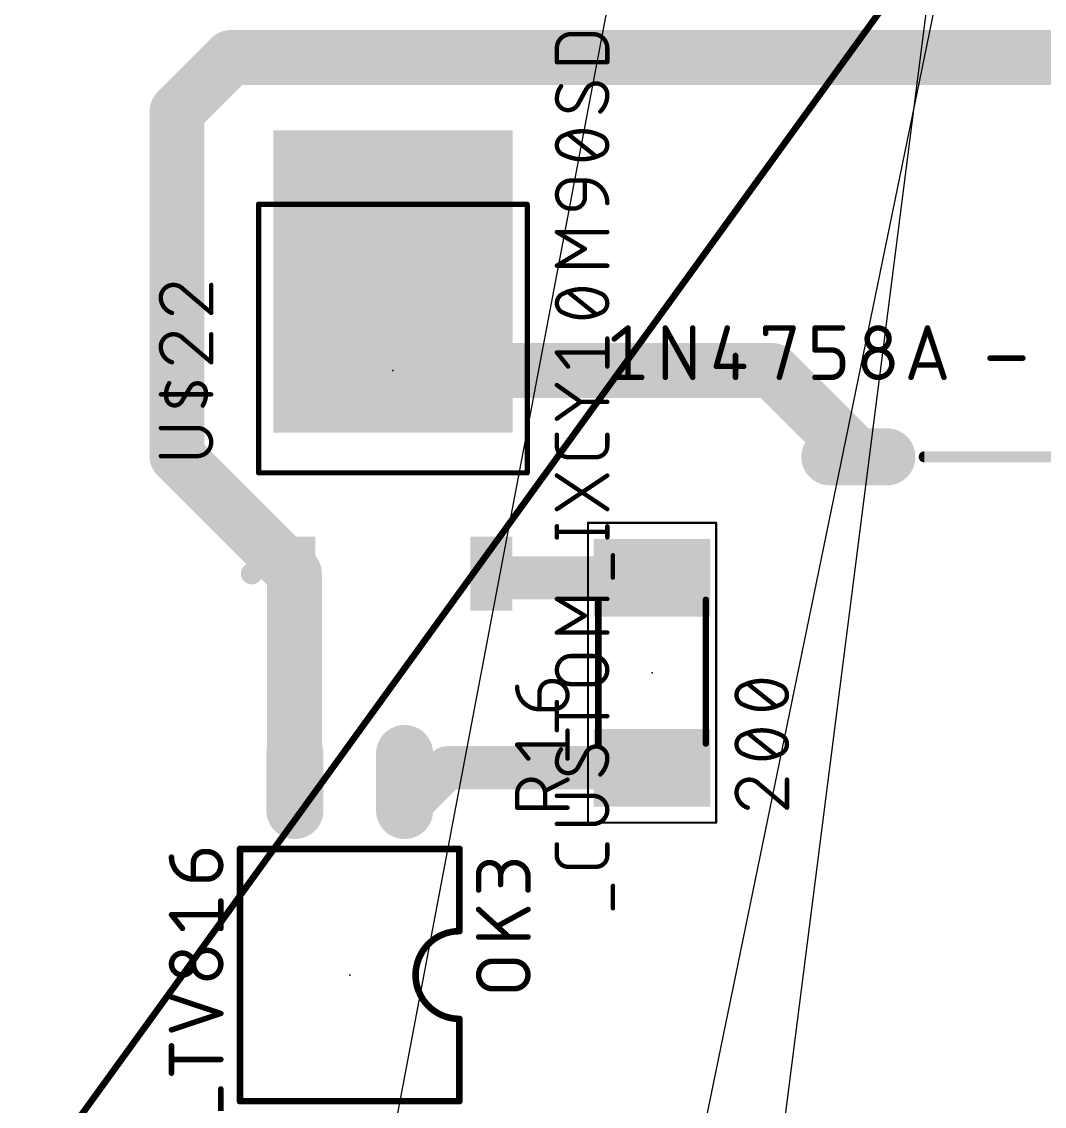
# Model space of a CAD drawing. Extents: x -93 to 210, y -228 to 208.
# Drawn here: x 47.4 to 71.08, y -107.04 to -81.92 of the extents above; entities that cross this region are included whole.
import ezdxf

# ---------------------------------------------------------------- set-up
doc = ezdxf.new("R2010")
doc.units = 0
for name, color, linetype in [('1', 12, 'CONTINUOUS'), ('121', 253, 'CONTINUOUS'), ('17', 110, 'CONTINUOUS'), ('19', 53, 'CONTINUOUS'), ('21', 253, 'CONTINUOUS'), ('23', 53, 'CONTINUOUS'), ('25', 253, 'CONTINUOUS'), ('27', 253, 'CONTINUOUS'), ('39', 12, 'CONTINUOUS'), ('51', 253, 'CONTINUOUS')]:
    doc.layers.add(name, color=color, linetype=linetype)

# ---------------------------------------------------------------- blocks, each defined once
blk = doc.blocks.new('LONGP100')
at = {"const_width": 1}
blk.add_lwpolyline([(-0.5, 0), (0.5, 0)], dxfattribs=at)
at = {"const_width": 0.5}
for points in [[(-0.5, 0.25, 1), (-0.5, -0.25)], [(0.5, -0.25, 1), (0.5, 0.25)]]:
    blk.add_lwpolyline(points, format="xyb", dxfattribs=at)
blk = doc.blocks.new('OFFSETP100')
at = {"const_width": 1}
blk.add_lwpolyline([(0, 0), (1, 0)], dxfattribs=at)
at = {"const_width": 0.5}
for points in [[(0, 0.25, 1), (0, -0.25)], [(1, -0.25, 1), (1, 0.25)]]:
    blk.add_lwpolyline(points, format="xyb", dxfattribs=at)
blk = doc.blocks.new('RECT')
blk.add_solid([(-0.5, -0.5), (0.5, -0.5), (-0.5, 0.5), (0.5, 0.5)])

msp = doc.modelspace()

# ---------------------------------------------------------------- linework, layer by layer
at = {"layer": '1'}
for points, const_width in [([(52.25, -82.75), (51, -84)], 1.27), ([(91, -82.75), (52.25, -82.75)], 1.27), ([(51, -84), (51, -91.9841)], 1.27), ([(58.0626, -90), (56, -87.9374)], 1.27), ([(64.777, -90), (58.0626, -90)], 1.27), ([(66.777, -92), (64.777, -90)], 1.27), ([(51, -91.9841), (53.72, -94.7041)], 1.27), ([(53.72, -94.7041), (53.72, -100.18)], 1.27), ([(58.3759, -94.8), (58.28, -94.7041)], 1), ([(62, -94.8), (58.3759, -94.8)], 1), ([(56.27, -100.19), (57.26, -99.2)], 1), ([(57.26, -99.2), (62, -99.2)], 1), ([(53.72, -100.18), (53.73, -100.19)], 1.27)]:
    msp.add_lwpolyline(points, dxfattribs=dict(at, const_width=const_width))
for points, const_width in [([(52.25, -82.4325, 1), (52.25, -83.0675)], 0.635), ([(52.4745, -82.9745, 1), (52.0255, -82.5255)], 0.635), ([(51.3175, -84, 1), (50.6825, -84)], 0.635), ([(50.7755, -83.7755, 1), (51.2245, -84.2245)], 0.635), ([(56.2245, -87.7129, 1), (55.7755, -88.1619)], 0.635), ([(58.0626, -89.6825, 1), (58.0626, -90.3175)], 0.635), ([(65.0015, -89.7755, 1), (64.5525, -90.2245)], 0.635), ([(64.777, -90.3175, 1), (64.777, -89.6825)], 0.635), ([(57.8381, -90.2245, 1), (58.2871, -89.7755)], 0.635), ([(51.2245, -91.7596, 1), (50.7755, -92.2086)], 0.635), ([(50.6825, -91.9841, 1), (51.3175, -91.9841)], 0.635), ([(66.5525, -92.2245, 1), (67.0015, -91.7755)], 0.635), ([(54.0375, -94.7041, 1), (53.4025, -94.7041)], 0.635), ([(53.4955, -94.9286, 1), (53.9445, -94.4796)], 0.635), ([(58.4568, -94.5273, 1), (58.1032, -94.8809)], 0.5), ([(58.3759, -94.55, 1), (58.3759, -95.05)], 0.5), ([(58.1991, -94.9768, 1), (58.5527, -94.6232)], 0.5), ([(62, -95.05, 1), (62, -94.55)], 0.5), ([(57.26, -98.95, 1), (57.26, -99.45)], 0.5), ([(57.4368, -99.3768, 1), (57.0832, -99.0232)], 0.5), ([(62, -99.45, 1), (62, -98.95)], 0.5), ([(53.9445, -99.9555, 1), (53.4955, -100.4045)], 0.635), ([(53.5055, -100.4145, 1), (53.9545, -99.9655)], 0.635), ([(53.4025, -100.18, 1), (54.0375, -100.18)], 0.635), ([(56.0932, -100.0132, 1), (56.4468, -100.3668)], 0.5)]:
    msp.add_lwpolyline(points, format="xyb", dxfattribs=dict(at, const_width=const_width))
at = {"layer": '121', "const_width": 0.1524}
msp.add_lwpolyline([(130, 5), (41, -118)], dxfattribs=at)
at = {"layer": '19'}
for p, q in [((70.7, -30.25), (48, -149.95)), ((74.9, -30.25), (60.65, -142)), ((60.65, -120), (79.1, -30.25))]:
    msp.add_line(p, q, dxfattribs=at)
at = {"layer": '21'}
for points, const_width in [([(52.9741, -86.15), (52.89, -86.15)], 0.12), ([(52.89, -86.15), (52.89, -92.37)], 0.12), ([(59.11, -86.15), (59.0259, -86.15)], 0.12), ([(59.11, -92.37), (59.11, -86.15)], 0.12), ([(71.73, -92), (68.301, -92)], 0.254), ([(52.89, -92.37), (59.11, -92.37)], 0.12), ([(57.54, -101.079), (52.46, -101.079)], 0.1524), ([(52.46, -106.921), (52.46, -101.079)], 0.1524), ([(57.54, -101.079), (57.54, -102.984)], 0.1524), ([(57.54, -106.921), (57.54, -105.016)], 0.1524), ([(52.46, -106.921), (57.54, -106.921)], 0.1524)]:
    msp.add_lwpolyline(points, dxfattribs=dict(at, const_width=const_width))
for points, const_width in [([(52.89, -86.12, 1), (52.89, -86.18)], 0.06), ([(52.92, -86.15, 1), (52.86, -86.15)], 0.06), ([(52.9741, -86.18, 1), (52.9741, -86.12)], 0.06), ([(59.0259, -86.12, 1), (59.0259, -86.18)], 0.06), ([(59.14, -86.15, 1), (59.08, -86.15)], 0.06), ([(59.11, -86.18, 1), (59.11, -86.12)], 0.06), ([(68.301, -91.9365, 1), (68.301, -92.0635)], 0.127), ([(52.89, -92.34, 1), (52.89, -92.4)], 0.06), ([(52.86, -92.37, 1), (52.92, -92.37)], 0.06), ([(59.08, -92.37, 1), (59.14, -92.37)], 0.06), ([(59.11, -92.4, 1), (59.11, -92.34)], 0.06), ([(52.7291, -94.8291, 1), (52.7291, -94.5791, 1), (52.7291, -94.8291)], 0.25), ([(52.46, -101.0409, 1), (52.46, -101.1171)], 0.0762), ([(52.4981, -101.079, 1), (52.4219, -101.079)], 0.0762), ([(57.5781, -101.079, 1), (57.5019, -101.079)], 0.0762), ([(57.54, -101.1171, 1), (57.54, -101.0409)], 0.0762), ([(57.54, -102.984, 1), (57.54, -105.016)], 0.1524), ([(57.5019, -102.984, 1), (57.5781, -102.984)], 0.0762), ([(57.54, -103.0221, 1), (57.54, -102.9459)], 0.0762), ([(57.5781, -105.016, 1), (57.5019, -105.016)], 0.0762), ([(57.54, -105.0541, 1), (57.54, -104.9779)], 0.0762), ([(52.46, -106.8829, 1), (52.46, -106.9591)], 0.0762), ([(52.4219, -106.921, 1), (52.4981, -106.921)], 0.0762), ([(57.5019, -106.921, 1), (57.5781, -106.921)], 0.0762), ([(57.54, -106.9591, 1), (57.54, -106.8829)], 0.0762)]:
    msp.add_lwpolyline(points, format="xyb", dxfattribs=dict(at, const_width=const_width))
at = {"layer": '23'}
for p in [(56, -90), (62, -97), (55, -104)]:
    msp.add_point(p, dxfattribs=at)
at = {"layer": '25'}
for points, const_width in [([(50.917, -88.0181, 0.4142), (50.6249, -88.3102)], 0.1016), ([(51.1442, -88.1155, 0.2053), (50.917, -88.0181)], 0.1016), ([(50.917, -87.9927, 1), (50.917, -88.0435)], 0.0508), ([(50.917, -88.0435, 1), (50.917, -87.9927)], 0.0508), ([(51.1606, -88.0961, 1), (51.1277, -88.1348)], 0.0508), ([(51.1258, -88.133, 1), (51.1626, -88.0979)], 0.0508), ([(51.8187, -88.0181, 1), (51.7679, -88.0181)], 0.0508), ([(50.6249, -88.3102, 0.3252), (50.8845, -88.6672)], 0.1016), ([(50.6503, -88.3102, 1), (50.5995, -88.3102)], 0.0508), ([(50.5995, -88.3102, 1), (50.6503, -88.3102)], 0.0508), ([(50.8767, -88.6914, 1), (50.8924, -88.643)], 0.0508), ([(51.7679, -88.6672, 1), (51.8187, -88.6672)], 0.0508), ([(51.7768, -88.6866, 1), (51.8098, -88.6479)], 0.0508), ([(50.917, -89.1611, 0.4142), (50.6249, -89.4532)], 0.1016), ([(51.1442, -89.2585, 0.2053), (50.917, -89.1611)], 0.1016), ([(50.917, -89.1357, 1), (50.917, -89.1865)], 0.0508), ([(50.917, -89.1865, 1), (50.917, -89.1357)], 0.0508), ([(51.8187, -89.1611, 1), (51.7679, -89.1611)], 0.0508), ([(50.6249, -89.4532, 0.3252), (50.8845, -89.8102)], 0.1016), ([(50.6503, -89.4532, 1), (50.5995, -89.4532)], 0.0508), ([(51.1606, -89.2391, 1), (51.1277, -89.2778)], 0.0508), ([(51.1258, -89.276, 1), (51.1626, -89.2409)], 0.0508), ([(50.5995, -89.4532, 1), (50.6503, -89.4532)], 0.0508), ([(50.8767, -89.8344, 1), (50.8924, -89.786)], 0.0508), ([(51.7679, -89.8102, 1), (51.8187, -89.8102)], 0.0508), ([(51.7768, -89.8296, 1), (51.8098, -89.7908)], 0.0508), ([(50.8196, -90.2928, 0.1823), (50.7547, -90.6498)], 0.1016), ([(50.8414, -90.3059, 1), (50.7979, -90.2797)], 0.0508), ([(51.6635, -90.4551, 0.6917), (51.3065, -90.3902)], 0.1016), ([(51.2847, -90.3771, 1), (51.3282, -90.4032)], 0.0508), ([(51.3282, -90.4032, 1), (51.2847, -90.3771)], 0.0508), ([(51.5986, -90.8121, 0.1823), (51.6635, -90.4551)], 0.1016), ([(51.6885, -90.4505, 1), (51.6385, -90.4596)], 0.0508), ([(51.6385, -90.4596, 1), (51.6885, -90.4505)], 0.0508), ([(50.6249, -90.527, 1), (50.6249, -90.5778)], 0.0508), ([(50.7547, -90.6498, 0.6917), (51.1117, -90.7147)], 0.1016), ([(50.7797, -90.6453, 1), (50.7297, -90.6544)], 0.0508), ([(50.7297, -90.6544, 1), (50.7797, -90.6453)], 0.0508), ([(51.09, -90.7017, 1), (51.1335, -90.7278)], 0.0508), ([(51.1335, -90.7278, 1), (51.09, -90.7017)], 0.0508), ([(51.1873, -90.5394, 1), (51.2309, -90.5655)], 0.0508), ([(51.2309, -90.5655, 1), (51.1873, -90.5394)], 0.0508), ([(51.7933, -90.5778, 1), (51.7933, -90.527)], 0.0508), ([(51.5768, -90.799, 1), (51.6203, -90.8252)], 0.0508), ([(50.6249, -91.3074, 1), (50.6249, -91.3582)], 0.0508), ([(51.4687, -91.9819, 1), (51.4687, -91.3328)], 0.1016), ([(51.4687, -91.3074, 1), (51.4687, -91.3582)], 0.0508), ([(51.4687, -91.3582, 1), (51.4687, -91.3074)], 0.0508), ([(50.6249, -91.9565, 1), (50.6249, -92.0073)], 0.0508), ([(51.4687, -91.9565, 1), (51.4687, -92.0073)], 0.0508), ([(51.4687, -92.0073, 1), (51.4687, -91.9565)], 0.0508), ([(59.6547, -97.1965, 0.4142), (59.3951, -97.4561)], 0.1016), ([(59.6547, -97.1711, 1), (59.6547, -97.2219)], 0.0508), ([(59.6547, -97.2219, 1), (59.6547, -97.1711)], 0.0508), ([(59.7196, -97.8456, 1), (59.7196, -97.1965)], 0.1016), ([(59.7196, -97.1711, 1), (59.7196, -97.2219)], 0.0508), ([(59.7196, -97.2219, 1), (59.7196, -97.1711)], 0.0508), ([(58.8758, -97.3263, 0.4142), (59.3951, -97.8456)], 0.1016), ([(58.9012, -97.3263, 1), (58.8504, -97.3263)], 0.0508), ([(59.4205, -97.4561, 1), (59.3697, -97.4561)], 0.0508), ([(59.3697, -97.4561, 1), (59.4205, -97.4561)], 0.0508), ([(59.3951, -97.8202, 1), (59.3951, -97.871)], 0.0508), ([(59.3697, -97.8456, 1), (59.4205, -97.8456)], 0.0508), ([(59.3951, -97.871, 1), (59.3951, -97.8202)], 0.0508), ([(59.7196, -97.8202, 1), (59.7196, -97.871)], 0.0508), ([(59.7196, -97.871, 1), (59.7196, -97.8202)], 0.0508), ([(60.0696, -98.3395, 1), (60.0188, -98.3395)], 0.0508), ([(58.8956, -98.6481, 1), (58.856, -98.6799)], 0.0508), ([(58.8758, -98.6386, 1), (58.8758, -98.6894)], 0.0508), ([(60.0442, -98.6894, 1), (60.0442, -98.6386)], 0.0508), ([(59.1156, -99.0044, 1), (59.1553, -98.9727)], 0.0508), ([(60.0188, -98.9886, 1), (60.0696, -98.9886)], 0.0508), ([(59.5249, -99.7996, 1), (58.8758, -99.7996)], 0.1016), ([(60.0556, -99.4978, 1), (60.0328, -99.4524)], 0.0508), ([(59.5136, -99.712, 1), (59.5363, -99.7575)], 0.0508), ([(58.9012, -99.7996, 1), (58.8504, -99.7996)], 0.0508), ([(58.8504, -99.7996, 1), (58.9012, -99.7996)], 0.0508), ([(59.5503, -99.7996, 1), (59.4995, -99.7996)], 0.0508), ([(59.4995, -99.7996, 1), (59.5503, -99.7996)], 0.0508), ([(58.8758, -100.0988, 1), (58.8758, -100.1496)], 0.0508), ([(58.8504, -100.1242, 1), (58.9012, -100.1242)], 0.0508), ([(59.4995, -100.1242, 1), (59.5503, -100.1242)], 0.0508), ([(60.0442, -100.1496, 1), (60.0442, -100.0988)], 0.0508), ([(58.4925, -101.6505, 1), (57.9845, -101.6505)], 0.127), ([(59.1275, -101.714, 1), (58.4925, -101.714)], 0.127), ([(58.0163, -101.6505, 1), (57.9528, -101.6505)], 0.0635), ([(57.9528, -101.6505, 1), (58.0163, -101.6505)], 0.0635), ([(58.5243, -101.6505, 1), (58.4607, -101.6505)], 0.0635), ([(58.4607, -101.6505, 1), (58.5243, -101.6505)], 0.0635), ([(58.4607, -101.714, 1), (58.5243, -101.714)], 0.0635), ([(59.1593, -101.714, 1), (59.0958, -101.714)], 0.0635), ([(59.0958, -101.714, 1), (59.1593, -101.714)], 0.0635), ([(58.4607, -101.9045, 1), (58.5243, -101.9045)], 0.0635), ([(57.9528, -102.0315, 1), (58.0163, -102.0315)], 0.0635), ([(59.0958, -102.0315, 1), (59.1593, -102.0315)], 0.0635), ([(58.0059, -102.4589, 1), (57.9631, -102.5058)], 0.0635), ([(59.1427, -102.5102, 1), (59.1123, -102.4545)], 0.0635), ([(58.4138, -102.8355, 1), (58.4442, -102.8912)], 0.0635), ([(57.9845, -103.0856, 1), (57.9845, -103.1491)], 0.0635), ([(58.6616, -103.1408, 1), (58.7044, -103.0939)], 0.0635), ([(59.1275, -103.1491, 1), (59.1275, -103.0856)], 0.0635), ([(58.302, -103.6825, 1), (58.302, -104.3175)], 0.127), ([(58.302, -103.6508, 1), (58.302, -103.7143)], 0.0635), ([(58.302, -103.7143, 1), (58.302, -103.6508)], 0.0635), ([(58.81, -104.3175, 1), (58.81, -103.6825)], 0.127), ([(58.81, -103.6508, 1), (58.81, -103.7143)], 0.0635), ([(58.81, -103.7143, 1), (58.81, -103.6508)], 0.0635), ([(58.302, -104.2858, 1), (58.302, -104.3493)], 0.0635), ([(58.302, -104.3493, 1), (58.302, -104.2858)], 0.0635), ([(58.81, -104.2858, 1), (58.81, -104.3493)], 0.0635), ([(58.81, -104.3493, 1), (58.81, -104.2858)], 0.0635)]:
    msp.add_lwpolyline(points, format="xyb", dxfattribs=dict(at, const_width=const_width))
for points, const_width in [([(51.1442, -88.1155), (51.7933, -88.6672)], 0.1016), ([(51.7933, -88.6672), (51.7933, -88.0181)], 0.1016), ([(51.7933, -89.8102), (51.7933, -89.1611)], 0.1016), ([(51.1442, -89.2585), (51.7933, -89.8102)], 0.1016), ([(51.2091, -90.5524), (51.3065, -90.3902)], 0.1016), ([(51.7933, -90.5524), (50.6249, -90.5524)], 0.1016), ([(51.2091, -90.5524), (51.1117, -90.7147)], 0.1016), ([(51.4687, -91.3328), (50.6249, -91.3328)], 0.1016), ([(50.6249, -91.9819), (51.4687, -91.9819)], 0.1016), ([(59.6547, -97.1965), (59.7196, -97.1965)], 0.1016), ([(59.3951, -97.8456), (59.3951, -97.4561)], 0.1016), ([(59.7196, -97.8456), (59.3951, -97.8456)], 0.1016), ([(60.0442, -98.9886), (60.0442, -98.3395)], 0.1016), ([(59.1354, -98.9886), (58.8758, -98.664)], 0.1016), ([(58.8758, -98.664), (60.0442, -98.664)], 0.1016), ([(60.0442, -99.4751), (59.5249, -99.7347)], 0.1016), ([(58.8758, -100.1242), (58.8758, -99.7996)], 0.1016), ([(59.5249, -99.7996), (59.5249, -100.1242)], 0.1016), ([(60.0442, -100.1242), (58.8758, -100.1242)], 0.1016), ([(57.9845, -102.0315), (57.9845, -101.6505)], 0.127), ([(58.4925, -101.6505), (58.4925, -101.9045)], 0.127), ([(59.1275, -102.0315), (59.1275, -101.714)], 0.127), ([(57.9845, -102.4824), (58.683, -103.1174)], 0.127), ([(59.1275, -102.4824), (58.429, -102.8634)], 0.127), ([(59.1275, -103.1174), (57.9845, -103.1174)], 0.127), ([(58.302, -103.6825), (58.81, -103.6825)], 0.127), ([(58.81, -104.3175), (58.302, -104.3175)], 0.127)]:
    msp.add_lwpolyline(points, dxfattribs=dict(at, const_width=const_width))
at = {"layer": '27'}
for points, const_width in [([(60.1204, -82.2107, 0.4142), (59.7958, -82.5352)], 0.1016), ([(60.1204, -82.1853, 1), (60.1204, -82.2361)], 0.0508), ([(60.1204, -82.2361, 1), (60.1204, -82.1853)], 0.0508), ([(60.9642, -82.5352, 0.4142), (60.6396, -82.2107)], 0.1016), ([(60.6396, -82.1853, 1), (60.6396, -82.2361)], 0.0508), ([(60.6396, -82.2361, 1), (60.6396, -82.1853)], 0.0508), ([(59.8212, -82.5352, 1), (59.7704, -82.5352)], 0.0508), ([(59.7704, -82.5352, 1), (59.8212, -82.5352)], 0.0508), ([(60.9896, -82.5352, 1), (60.9388, -82.5352)], 0.0508), ([(60.9388, -82.5352, 1), (60.9896, -82.5352)], 0.0508), ([(59.7958, -82.8344, 1), (59.7958, -82.8852)], 0.0508), ([(59.7704, -82.8598, 1), (59.8212, -82.8598)], 0.0508), ([(60.9388, -82.8598, 1), (60.9896, -82.8598)], 0.0508), ([(60.9642, -82.8852, 1), (60.9642, -82.8344)], 0.0508), ([(59.8932, -83.4186, 0.1623), (59.7958, -83.7107)], 0.1016), ([(59.9135, -83.4338, 1), (59.8728, -83.4033)], 0.0508), ([(60.7046, -83.3537, 0.2656), (60.4774, -83.4835)], 0.1016), ([(60.9642, -83.6133, 0.4142), (60.7046, -83.3537)], 0.1016), ([(60.7046, -83.3283, 1), (60.7046, -83.3791)], 0.0508), ([(60.7046, -83.3791, 1), (60.7046, -83.3283)], 0.0508), ([(60.4555, -83.4706, 1), (60.4993, -83.4964)], 0.0508), ([(60.4997, -83.4957, 1), (60.4551, -83.4713)], 0.0508), ([(60.8019, -84.0028, 0.2), (60.9642, -83.6133)], 0.1016), ([(60.9896, -83.6133, 1), (60.9388, -83.6133)], 0.0508), ([(60.9388, -83.6133, 1), (60.9896, -83.6133)], 0.0508), ([(59.7958, -83.7107, 0.4142), (60.0554, -83.9703)], 0.1016), ([(59.8212, -83.7107, 1), (59.7704, -83.7107)], 0.0508), ([(59.7704, -83.7107, 1), (59.8212, -83.7107)], 0.0508), ([(60.0554, -83.9703, 0.2656), (60.2826, -83.8405)], 0.1016), ([(60.2603, -83.8283, 1), (60.3049, -83.8527)], 0.0508), ([(60.3045, -83.8534, 1), (60.2608, -83.8276)], 0.0508), ([(60.0554, -83.9449, 1), (60.0554, -83.9957)], 0.0508), ([(60.0554, -83.9957, 1), (60.0554, -83.9449)], 0.0508), ([(60.784, -83.9847, 1), (60.8198, -84.0208)], 0.0508), ([(59.9581, -84.5559, 0.3205), (59.7958, -84.7831)], 0.1016), ([(59.9469, -84.5331, 1), (59.9692, -84.5788)], 0.0508), ([(60.38, -84.4586, 0.1139), (59.9581, -84.5559)], 0.1016), ([(59.9663, -84.58, 1), (59.9498, -84.5319)], 0.0508), ([(60.0713, -84.5036, 1), (60.0396, -84.5433)], 0.0508), ([(60.8019, -84.5559, 0.1139), (60.38, -84.4586)], 0.1016), ([(60.38, -84.4332, 1), (60.38, -84.484)], 0.0508), ([(60.38, -84.484, 1), (60.38, -84.4332)], 0.0508), ([(60.9642, -84.7831, 0.3205), (60.8019, -84.5559)], 0.1016), ([(60.8102, -84.5319, 1), (60.7937, -84.58)], 0.0508), ([(60.7908, -84.5788, 1), (60.8131, -84.5331)], 0.0508), ([(59.7958, -84.7831, 0.3205), (59.9581, -85.0103)], 0.1016), ([(59.8212, -84.7831, 1), (59.7704, -84.7831)], 0.0508), ([(59.7704, -84.7831, 1), (59.8212, -84.7831)], 0.0508), ([(60.8019, -85.0103, 0.3205), (60.9642, -84.7831)], 0.1016), ([(60.9896, -84.7831, 1), (60.9388, -84.7831)], 0.0508), ([(60.9388, -84.7831, 1), (60.9896, -84.7831)], 0.0508), ([(59.9581, -85.0103, 0.1139), (60.38, -85.1077)], 0.1016), ([(59.9692, -84.9875, 1), (59.9469, -85.0331)], 0.0508), ([(59.9498, -85.0343, 1), (59.9663, -84.9863)], 0.0508), ([(60.38, -85.1077, 0.1139), (60.8019, -85.0103)], 0.1016), ([(60.38, -85.0823, 1), (60.38, -85.1331)], 0.0508), ([(60.38, -85.1331, 1), (60.38, -85.0823)], 0.0508), ([(60.6887, -85.0626, 1), (60.7204, -85.0229)], 0.0508), ([(60.7937, -84.9863, 1), (60.8102, -85.0343)], 0.0508), ([(60.8131, -85.0331, 1), (60.7908, -84.9875)], 0.0508), ([(60.1204, -85.6016, 1), (60.1204, -86.2507)], 0.1016), ([(60.1204, -85.5762, 1), (60.1204, -85.627)], 0.0508), ([(60.1204, -85.627, 1), (60.1204, -85.5762)], 0.0508), ([(60.4703, -85.6016, 1), (60.4195, -85.6016)], 0.0508), ([(60.9642, -86.1209, 0.4142), (60.4449, -85.6016)], 0.1016), ([(60.4449, -85.5762, 1), (60.4449, -85.627)], 0.0508), ([(60.4449, -85.627, 1), (60.4449, -85.5762)], 0.0508), ([(60.1853, -86.2507, 0.4142), (60.4449, -85.991)], 0.1016), ([(60.4703, -85.991, 1), (60.4195, -85.991)], 0.0508), ([(60.4195, -85.991, 1), (60.4703, -85.991)], 0.0508), ([(60.9388, -86.1209, 1), (60.9896, -86.1209)], 0.0508), ([(60.1204, -86.2253, 1), (60.1204, -86.2761)], 0.0508), ([(60.1204, -86.2761, 1), (60.1204, -86.2253)], 0.0508), ([(60.1853, -86.2253, 1), (60.1853, -86.2761)], 0.0508), ([(60.1853, -86.2761, 1), (60.1853, -86.2253)], 0.0508), ([(59.8089, -86.7722, 1), (59.7827, -86.8157)], 0.0508), ([(59.7958, -86.7686, 1), (59.7958, -86.8194)], 0.0508), ([(60.9642, -86.8194, 1), (60.9642, -86.7686)], 0.0508), ([(60.458, -87.2052, 1), (60.4318, -87.1616)], 0.0508), ([(60.4318, -87.2052, 1), (60.458, -87.1616)], 0.0508), ([(59.7958, -87.5475, 1), (59.7958, -87.5983)], 0.0508), ([(59.7827, -87.5511, 1), (59.8089, -87.5947)], 0.0508), ([(60.9642, -87.5983, 1), (60.9642, -87.5475)], 0.0508), ([(59.9581, -88.2135, 0.3205), (59.7958, -88.4407)], 0.1016), ([(60.38, -88.1162, 0.1139), (59.9581, -88.2135)], 0.1016), ([(59.9663, -88.2376, 1), (59.9498, -88.1895)], 0.0508), ([(60.0713, -88.1612, 1), (60.0396, -88.2009)], 0.0508), ([(60.8019, -88.2135, 0.1139), (60.38, -88.1162)], 0.1016), ([(60.38, -88.0908, 1), (60.38, -88.1416)], 0.0508), ([(60.38, -88.1416, 1), (60.38, -88.0908)], 0.0508), ([(60.9642, -88.4407, 0.3205), (60.8019, -88.2135)], 0.1016), ([(60.8102, -88.1895, 1), (60.7937, -88.2376)], 0.0508), ([(59.7958, -88.4407, 0.3205), (59.9581, -88.6679)], 0.1016), ([(59.8212, -88.4407, 1), (59.7704, -88.4407)], 0.0508), ([(59.7704, -88.4407, 1), (59.8212, -88.4407)], 0.0508), ([(59.9469, -88.1907, 1), (59.9692, -88.2364)], 0.0508), ([(60.8019, -88.6679, 0.3205), (60.9642, -88.4407)], 0.1016), ([(60.7908, -88.2364, 1), (60.8131, -88.1907)], 0.0508), ([(60.9896, -88.4407, 1), (60.9388, -88.4407)], 0.0508), ([(60.9388, -88.4407, 1), (60.9896, -88.4407)], 0.0508), ([(59.9581, -88.6679, 0.1139), (60.38, -88.7653)], 0.1016), ([(59.9692, -88.6451, 1), (59.9469, -88.6907)], 0.0508), ([(59.9498, -88.6919, 1), (59.9663, -88.6439)], 0.0508), ([(60.38, -88.7653, 0.1139), (60.8019, -88.6679)], 0.1016), ([(60.6887, -88.7202, 1), (60.7204, -88.6805)], 0.0508), ([(60.7937, -88.6439, 1), (60.8102, -88.6919)], 0.0508), ([(60.8131, -88.6907, 1), (60.7908, -88.6451)], 0.0508), ([(60.38, -88.7399, 1), (60.38, -88.7907)], 0.0508), ([(60.38, -88.7907, 1), (60.38, -88.7399)], 0.0508), ([(61.4748, -89.0155, 1), (61.4113, -89.0155)], 0.0635), ([(61.4628, -89.0403, 1), (61.4232, -88.9907)], 0.0635), ([(62.3384, -89.0155, 1), (62.2749, -89.0155)], 0.0635), ([(62.3344, -89.0001, 1), (62.2788, -89.0309)], 0.0635), ([(62.9734, -89.0155, 1), (62.9098, -89.0155)], 0.0635), ([(63.7722, -89.0242, 1), (63.7112, -89.0068)], 0.0635), ([(64.6307, -88.9838, 1), (64.6307, -89.0473)], 0.0635), ([(64.6625, -89.0155, 1), (64.599, -89.0155)], 0.0635), ([(64.599, -89.1425, 1), (64.6625, -89.1425)], 0.0635), ([(65.2963, -89.024, 1), (65.2351, -89.007)], 0.0635), ([(65.2657, -89.0473, 1), (65.2657, -88.9838)], 0.0635), ([(65.7737, -88.9838, 1), (65.7737, -89.0473)], 0.0635), ([(65.8055, -89.0155, 1), (65.742, -89.0155)], 0.0635), ([(66.4087, -89.0473, 1), (66.4087, -88.9838)], 0.0635), ([(67.4882, -89.2695, 1), (66.9802, -89.2695)], 0.127), ([(68.4073, -89.0055, 1), (68.3471, -89.0255)], 0.0635), ([(68.4073, -89.0255, 1), (68.3471, -89.0055)], 0.0635), ([(60.9896, -89.2592, 1), (60.9388, -89.2592)], 0.0508), ([(61.1057, -89.2447, 1), (61.1453, -89.2943)], 0.0635), ([(66.9802, -89.2695, 1), (67.4882, -89.2695)], 0.127), ([(67.0119, -89.2695, 1), (66.9484, -89.2695)], 0.0635), ([(66.9484, -89.2695, 1), (67.0119, -89.2695)], 0.0635), ([(67.52, -89.2695, 1), (67.4565, -89.2695)], 0.0635), ([(67.4565, -89.2695, 1), (67.52, -89.2695)], 0.0635), ([(59.7958, -89.5583, 1), (59.7958, -89.6091)], 0.0508), ([(59.8156, -89.5679, 1), (59.776, -89.5996)], 0.0508), ([(60.9642, -89.6091, 1), (60.9642, -89.5583)], 0.0508), ([(63.964, -89.6505, 1), (63.9004, -89.6505)], 0.0635), ([(65.7737, -89.4917, 1), (65.7737, -89.5553)], 0.0635), ([(65.742, -89.5235, 1), (65.8055, -89.5235)], 0.0635), ([(66.1547, -89.4917, 1), (66.1547, -89.5553)], 0.0635), ([(66.4087, -89.7775, 0.4142), (66.1547, -89.5235)], 0.127), ([(66.1547, -89.5553, 1), (66.1547, -89.4917)], 0.0635), ([(67.5517, -89.841, 1), (66.9167, -89.841)], 0.127), ([(69.825, -89.6822, 1), (69.825, -89.7458)], 0.0635), ([(70.587, -89.7458, 1), (70.587, -89.6822)], 0.0635), ([(60.0356, -89.9241, 1), (60.0753, -89.8924)], 0.0508), ([(60.9388, -89.9083, 1), (60.9896, -89.9083)], 0.0508), ([(63.4877, -89.8727, 1), (63.4877, -89.9363)], 0.0635), ([(63.4572, -89.8958, 1), (63.5182, -89.9132)], 0.0635), ([(64.1227, -89.9363, 1), (64.1227, -89.8727)], 0.0635), ([(66.1547, -90.1585, 0.4142), (66.4087, -89.9045)], 0.127), ([(66.4405, -89.7775, 1), (66.377, -89.7775)], 0.0635), ([(66.377, -89.7775, 1), (66.4405, -89.7775)], 0.0635), ([(66.4405, -89.9045, 1), (66.377, -89.9045)], 0.0635), ([(66.377, -89.9045, 1), (66.4405, -89.9045)], 0.0635), ([(66.9167, -89.841, 1), (67.5517, -89.841)], 0.127), ([(66.9485, -89.841, 1), (66.885, -89.841)], 0.0635), ([(66.885, -89.841, 1), (66.9485, -89.841)], 0.0635), ([(67.5834, -89.841, 1), (67.5199, -89.841)], 0.0635), ([(67.5199, -89.841, 1), (67.5834, -89.841)], 0.0635), ([(68.0915, -89.841, 1), (68.0915, -89.9045)], 0.0635), ([(68.663, -89.9045, 1), (68.663, -89.841)], 0.0635), ([(61.1255, -90.1268, 1), (61.1255, -90.1903)], 0.0635), ([(61.4113, -90.1585, 1), (61.4748, -90.1585)], 0.0635), ([(61.7605, -90.1903, 1), (61.7605, -90.1268)], 0.0635), ([(62.2749, -90.1585, 1), (62.3384, -90.1585)], 0.0635), ([(62.9098, -90.1585, 1), (62.9734, -90.1585)], 0.0635), ([(62.9138, -90.1739, 1), (62.9694, -90.1431)], 0.0635), ([(63.9004, -90.1585, 1), (63.964, -90.1585)], 0.0635), ([(64.9176, -90.15, 1), (64.9788, -90.167)], 0.0635), ([(65.7737, -90.1268, 1), (65.7737, -90.1903)], 0.0635), ([(66.1547, -90.1268, 1), (66.1547, -90.1903)], 0.0635), ([(66.1547, -90.1903, 1), (66.1547, -90.1268)], 0.0635), ([(67.9661, -90.1485, 1), (68.0263, -90.1685)], 0.0635), ([(68.7281, -90.1685, 1), (68.7883, -90.1485)], 0.0635), ([(59.8104, -90.3165, 1), (59.7812, -90.358)], 0.0508), ([(60.3475, -90.7013, 1), (60.3475, -90.7521)], 0.0508), ([(60.3622, -90.7475, 1), (60.3329, -90.706)], 0.0508), ([(60.9642, -90.7521, 1), (60.9642, -90.7013)], 0.0508), ([(60.3329, -90.7475, 1), (60.3622, -90.706)], 0.0508), ([(59.7812, -91.0954, 1), (59.8104, -91.1369)], 0.0508), ([(59.8212, -91.4878, 1), (59.7704, -91.4878)], 0.0508), ([(60.9896, -91.4878, 1), (60.9388, -91.4878)], 0.0508), ([(59.7958, -91.7474, 0.4142), (60.0554, -92.0071)], 0.1016), ([(59.8212, -91.7474, 1), (59.7704, -91.7474)], 0.0508), ([(59.7704, -91.7474, 1), (59.8212, -91.7474)], 0.0508), ([(60.7046, -92.0071, 0.4142), (60.9642, -91.7474)], 0.1016), ([(60.9896, -91.7474, 1), (60.9388, -91.7474)], 0.0508), ([(60.9388, -91.7474, 1), (60.9896, -91.7474)], 0.0508), ([(60.0554, -91.9817, 1), (60.0554, -92.0325)], 0.0508), ([(60.0554, -92.0325, 1), (60.0554, -91.9817)], 0.0508), ([(60.7046, -91.9817, 1), (60.7046, -92.0325)], 0.0508), ([(60.7046, -92.0325, 1), (60.7046, -91.9817)], 0.0508), ([(59.8099, -92.4116, 1), (59.7817, -92.4539)], 0.0508), ([(60.9783, -92.4539, 1), (60.9501, -92.4116)], 0.0508), ([(59.7817, -93.1905, 1), (59.8099, -93.2328)], 0.0508), ([(60.9501, -93.2328, 1), (60.9783, -93.1905)], 0.0508), ([(59.8212, -93.6068, 1), (59.7704, -93.6068)], 0.0508), ([(59.7958, -93.7112, 1), (59.7958, -93.762)], 0.0508), ([(60.9896, -93.6068, 1), (60.9388, -93.6068)], 0.0508), ([(60.9642, -93.762, 1), (60.9642, -93.7112)], 0.0508), ([(59.7704, -93.8664, 1), (59.8212, -93.8664)], 0.0508), ([(60.9388, -93.8664, 1), (60.9896, -93.8664)], 0.0508), ([(61.1194, -94.2771, 1), (61.0686, -94.2771)], 0.0508), ([(61.0686, -94.7964, 1), (61.1194, -94.7964)], 0.0508), ([(59.7958, -95.2648, 1), (59.7958, -95.3157)], 0.0508), ([(59.8089, -95.2685, 1), (59.7827, -95.312)], 0.0508), ([(60.9642, -95.3157, 1), (60.9642, -95.2648)], 0.0508), ([(60.458, -95.7015, 1), (60.4318, -95.6579)], 0.0508), ([(60.4318, -95.7015, 1), (60.458, -95.6579)], 0.0508), ([(59.7958, -96.0438, 1), (59.7958, -96.0946)], 0.0508), ([(59.7827, -96.0474, 1), (59.8089, -96.091)], 0.0508), ([(60.9642, -96.0946, 1), (60.9642, -96.0438)], 0.0508), ([(60.1204, -96.6125, 1), (60.1204, -97.2616)], 0.1016), ([(60.1204, -96.5871, 1), (60.1204, -96.6379)], 0.0508), ([(60.1204, -96.6379, 1), (60.1204, -96.5871)], 0.0508), ([(60.6396, -97.2616, 1), (60.6396, -96.6125)], 0.1016), ([(60.6396, -96.5871, 1), (60.6396, -96.6379)], 0.0508), ([(60.6396, -96.6379, 1), (60.6396, -96.5871)], 0.0508), ([(64.54, -97.1891, 0.1139), (64.1181, -97.2865)], 0.1016), ([(64.2313, -97.2342, 1), (64.1996, -97.2738)], 0.0508), ([(64.9619, -97.2865, 0.1139), (64.54, -97.1891)], 0.1016), ([(64.54, -97.1637, 1), (64.54, -97.2145)], 0.0508), ([(64.54, -97.2145, 1), (64.54, -97.1637)], 0.0508), ([(60.1204, -97.2362, 1), (60.1204, -97.287)], 0.0508), ([(60.1204, -97.287, 1), (60.1204, -97.2362)], 0.0508), ([(60.6396, -97.2362, 1), (60.6396, -97.287)], 0.0508), ([(60.6396, -97.287, 1), (60.6396, -97.2362)], 0.0508), ([(64.1181, -97.2865, 0.3205), (63.9558, -97.5137)], 0.1016), ([(64.1069, -97.2636, 1), (64.1292, -97.3093)], 0.0508), ([(64.1263, -97.3105, 1), (64.1098, -97.2624)], 0.0508), ([(64.9702, -97.2624, 1), (64.9537, -97.3105)], 0.0508), ([(65.1242, -97.5137, 0.3205), (64.9619, -97.2865)], 0.1016), ([(64.9508, -97.3093, 1), (64.9731, -97.2636)], 0.0508), ([(59.8212, -97.6793, 1), (59.7704, -97.6793)], 0.0508), ([(63.9558, -97.5137, 0.3205), (64.1181, -97.7408)], 0.1016), ([(63.9812, -97.5137, 1), (63.9304, -97.5137)], 0.0508), ([(63.9304, -97.5137, 1), (63.9812, -97.5137)], 0.0508), ([(64.1292, -97.718, 1), (64.1069, -97.7637)], 0.0508), ([(64.1181, -97.7408, 0.1139), (64.54, -97.8382)], 0.1016), ([(64.1098, -97.7649, 1), (64.1263, -97.7168)], 0.0508), ([(64.54, -97.8382, 0.1139), (64.9619, -97.7408)], 0.1016), ([(64.9619, -97.7408, 0.3205), (65.1242, -97.5137)], 0.1016), ([(64.9537, -97.7168, 1), (64.9702, -97.7649)], 0.0508), ([(64.9731, -97.7637, 1), (64.9508, -97.718)], 0.0508), ([(65.1496, -97.5137, 1), (65.0988, -97.5137)], 0.0508), ([(65.0988, -97.5137, 1), (65.1496, -97.5137)], 0.0508), ([(59.7958, -97.9784, 1), (59.7958, -98.0292)], 0.0508), ([(60.9642, -98.0292, 1), (60.9642, -97.9784)], 0.0508), ([(64.54, -97.8128, 1), (64.54, -97.8636)], 0.0508), ([(64.54, -97.8636, 1), (64.54, -97.8128)], 0.0508), ([(64.8487, -97.7931, 1), (64.8804, -97.7535)], 0.0508), ([(59.7704, -98.3284, 1), (59.8212, -98.3284)], 0.0508), ([(64.1181, -98.4295, 0.3205), (63.9558, -98.6566)], 0.1016), ([(64.1069, -98.4066, 1), (64.1292, -98.4523)], 0.0508), ([(64.54, -98.3321, 0.1139), (64.1181, -98.4295)], 0.1016), ([(64.1263, -98.4535, 1), (64.1098, -98.4054)], 0.0508), ([(64.2313, -98.3772, 1), (64.1996, -98.4168)], 0.0508), ([(64.9619, -98.4295, 0.1139), (64.54, -98.3321)], 0.1016), ([(64.54, -98.3067, 1), (64.54, -98.3575)], 0.0508), ([(64.54, -98.3575, 1), (64.54, -98.3067)], 0.0508), ([(64.9702, -98.4054, 1), (64.9537, -98.4535)], 0.0508), ([(65.1242, -98.6566, 0.3205), (64.9619, -98.4295)], 0.1016), ([(64.9508, -98.4523, 1), (64.9731, -98.4066)], 0.0508), ([(60.7046, -98.708, 0.2656), (60.4774, -98.8378)], 0.1016), ([(60.9642, -98.9676, 0.4142), (60.7046, -98.708)], 0.1016), ([(60.7046, -98.6826, 1), (60.7046, -98.7334)], 0.0508), ([(60.7046, -98.7334, 1), (60.7046, -98.6826)], 0.0508), ([(63.9558, -98.6566, 0.3205), (64.1181, -98.8838)], 0.1016), ([(63.9812, -98.6567, 1), (63.9304, -98.6566)], 0.0508), ([(63.9304, -98.6566, 1), (63.9812, -98.6567)], 0.0508), ([(64.9619, -98.8838, 0.3205), (65.1242, -98.6566)], 0.1016), ([(65.1496, -98.6567, 1), (65.0988, -98.6566)], 0.0508), ([(65.0988, -98.6566, 1), (65.1496, -98.6567)], 0.0508), ([(59.8932, -98.7729, 0.1623), (59.7958, -99.065)], 0.1016), ([(59.9135, -98.7881, 1), (59.8728, -98.7576)], 0.0508), ([(60.4555, -98.8249, 1), (60.4993, -98.8507)], 0.0508), ([(60.4997, -98.8499, 1), (60.4551, -98.8256)], 0.0508), ([(60.8019, -99.3571, 0.2), (60.9642, -98.9676)], 0.1016), ([(60.9896, -98.9676, 1), (60.9388, -98.9676)], 0.0508), ([(60.9388, -98.9676, 1), (60.9896, -98.9676)], 0.0508), ([(64.1292, -98.861, 1), (64.1069, -98.9067)], 0.0508), ([(64.1181, -98.8838, 0.1139), (64.54, -98.9812)], 0.1016), ([(64.1098, -98.9079, 1), (64.1263, -98.8598)], 0.0508), ([(64.54, -98.9812, 0.1139), (64.9619, -98.8838)], 0.1016), ([(64.54, -98.9558, 1), (64.54, -99.0066)], 0.0508), ([(64.54, -99.0066, 1), (64.54, -98.9558)], 0.0508), ([(64.8487, -98.9361, 1), (64.8804, -98.8965)], 0.0508), ([(64.9537, -98.8598, 1), (64.9702, -98.9079)], 0.0508), ([(64.9731, -98.9067, 1), (64.9508, -98.861)], 0.0508), ([(59.7958, -99.065, 0.4142), (60.0554, -99.3246)], 0.1016), ([(59.8212, -99.065, 1), (59.7704, -99.065)], 0.0508), ([(59.7704, -99.065, 1), (59.8212, -99.065)], 0.0508), ([(60.0554, -99.3246, 0.2656), (60.2826, -99.1948)], 0.1016), ([(60.2603, -99.1826, 1), (60.3049, -99.207)], 0.0508), ([(60.3045, -99.2077, 1), (60.2608, -99.1819)], 0.0508), ([(60.0554, -99.2992, 1), (60.0554, -99.35)], 0.0508), ([(60.0554, -99.35, 1), (60.0554, -99.2992)], 0.0508), ([(60.784, -99.339, 1), (60.8198, -99.3751)], 0.0508), ([(64.2479, -99.4751, 0.4142), (63.9558, -99.7672)], 0.1016), ([(64.4751, -99.5725, 0.2053), (64.2479, -99.4751)], 0.1016), ([(64.2479, -99.4497, 1), (64.2479, -99.5005)], 0.0508), ([(64.2479, -99.5005, 1), (64.2479, -99.4497)], 0.0508), ([(65.1496, -99.4751, 1), (65.0988, -99.4751)], 0.0508), ([(63.9558, -99.7672, 0.3252), (64.2154, -100.1242)], 0.1016), ([(63.9812, -99.7672, 1), (63.9304, -99.7672)], 0.0508), ([(64.4915, -99.5531, 1), (64.4586, -99.5918)], 0.0508), ([(64.4567, -99.59, 1), (64.4935, -99.5549)], 0.0508), ([(59.7958, -99.8256, 1), (59.7958, -99.8764)], 0.0508), ([(60.6396, -100.5001, 1), (60.6396, -99.8509)], 0.1016), ([(60.6396, -99.8255, 1), (60.6396, -99.8763)], 0.0508), ([(60.6396, -99.8764, 1), (60.6396, -99.8256)], 0.0508), ([(63.9304, -99.7672, 1), (63.9812, -99.7672)], 0.0508), ([(64.2076, -100.1484, 1), (64.2233, -100.1)], 0.0508), ([(65.0988, -100.1242, 1), (65.1496, -100.1242)], 0.0508), ([(65.1077, -100.1436, 1), (65.1407, -100.1048)], 0.0508), ([(59.7958, -100.4747, 1), (59.7958, -100.5255)], 0.0508), ([(60.6396, -100.4747, 1), (60.6396, -100.5255)], 0.0508), ([(60.6396, -100.5255, 1), (60.6396, -100.4747)], 0.0508), ([(59.8212, -100.9747, 1), (59.7704, -100.9747)], 0.0508), ([(60.9896, -100.9747, 1), (60.9388, -100.9747)], 0.0508), ([(50.9043, -101.2695, 1), (50.8407, -101.2695)], 0.0635), ([(50.8725, -101.2695, 0.4142), (51.3805, -101.7775)], 0.127), ([(51.6345, -101.1425, 0.4142), (51.3805, -101.3965)], 0.127), ([(51.6345, -101.1107, 1), (51.6345, -101.1743)], 0.0635), ([(51.6345, -101.1743, 1), (51.6345, -101.1107)], 0.0635), ([(51.698, -101.1107, 1), (51.698, -101.1743)], 0.0635), ([(51.698, -101.7775, 1), (51.698, -101.1425)], 0.127), ([(51.698, -101.1743, 1), (51.698, -101.1107)], 0.0635), ([(59.7958, -101.2343, 0.4142), (60.0554, -101.494)], 0.1016), ([(59.8212, -101.2343, 1), (59.7704, -101.2343)], 0.0508), ([(59.7704, -101.2343, 1), (59.8212, -101.2343)], 0.0508), ([(60.7046, -101.494, 0.4142), (60.9642, -101.2343)], 0.1016), ([(60.9896, -101.2343, 1), (60.9388, -101.2343)], 0.0508), ([(60.9388, -101.2343, 1), (60.9896, -101.2343)], 0.0508), ([(51.4123, -101.3965, 1), (51.3488, -101.3965)], 0.0635), ([(51.3488, -101.3965, 1), (51.4123, -101.3965)], 0.0635), ([(60.0554, -101.4686, 1), (60.0554, -101.5194)], 0.0508), ([(60.0554, -101.5194, 1), (60.0554, -101.4686)], 0.0508), ([(60.7046, -101.4686, 1), (60.7046, -101.5194)], 0.0508), ([(60.7046, -101.5194, 1), (60.7046, -101.4686)], 0.0508), ([(51.3805, -101.7458, 1), (51.3805, -101.8093)], 0.0635), ([(51.3805, -101.8093, 1), (51.3805, -101.7458)], 0.0635), ([(51.698, -101.7458, 1), (51.698, -101.8093)], 0.0635), ([(51.698, -101.8093, 1), (51.698, -101.7458)], 0.0635), ([(51.3488, -101.7775, 1), (51.4123, -101.7775)], 0.0635), ([(61.1194, -101.9352, 1), (61.0686, -101.9352)], 0.0508), ([(52.0473, -102.2855, 1), (51.9838, -102.2855)], 0.0635), ([(61.0686, -102.4544, 1), (61.1194, -102.4544)], 0.0508), ([(50.8973, -102.5832, 1), (50.8477, -102.6228)], 0.0635), ([(50.8725, -102.5713, 1), (50.8725, -102.6348)], 0.0635), ([(52.0155, -102.6348, 1), (52.0155, -102.5713)], 0.0635), ([(51.1017, -102.9403, 1), (51.1513, -102.9007)], 0.0635), ([(51.9838, -102.9205, 1), (52.0473, -102.9205)], 0.0635), ([(51.1265, -103.492, 1), (51.1265, -104)], 0.127), ([(51.1265, -104, 1), (51.1265, -103.492)], 0.127), ([(51.1265, -103.4603, 1), (51.1265, -103.5238)], 0.0635), ([(51.1265, -103.5238, 1), (51.1265, -103.4603)], 0.0635), ([(51.698, -103.4285, 1), (51.698, -104.0635)], 0.127), ([(51.698, -103.3967, 1), (51.698, -103.4603)], 0.0635), ([(51.698, -104.0635, 1), (51.698, -103.4285)], 0.127), ([(51.698, -103.4603, 1), (51.698, -103.3967)], 0.0635), ([(51.1265, -103.9682, 1), (51.1265, -104.0318)], 0.0635), ([(51.1265, -104.0318, 1), (51.1265, -103.9682)], 0.0635), ([(51.698, -104.0318, 1), (51.698, -104.0953)], 0.0635), ([(51.698, -104.0953, 1), (51.698, -104.0318)], 0.0635), ([(50.8825, -104.4779, 1), (50.8625, -104.5381)], 0.0635), ([(52.0255, -104.9191, 1), (52.0055, -104.8589)], 0.0635), ([(52.0055, -104.9191, 1), (52.0255, -104.8589)], 0.0635), ([(50.8625, -105.2399, 1), (50.8825, -105.3001)], 0.0635), ([(50.9043, -105.6383, 1), (50.8407, -105.6383)], 0.0635), ([(50.8725, -105.9241, 1), (50.8725, -105.9876)], 0.0635), ([(52.0155, -105.9876, 1), (52.0155, -105.9241)], 0.0635), ([(50.8407, -106.2733, 1), (50.9043, -106.2733)], 0.0635), ([(52.0473, -106.6391, 1), (51.9838, -106.6391)], 0.0635)]:
    msp.add_lwpolyline(points, format="xyb", dxfattribs=dict(at, const_width=const_width))
for points, const_width in [([(60.1204, -82.2107), (60.6396, -82.2107)], 0.1016), ([(59.7958, -82.8598), (59.7958, -82.5352)], 0.1016), ([(60.9642, -82.5352), (60.9642, -82.8598)], 0.1016), ([(60.9642, -82.8598), (59.7958, -82.8598)], 0.1016), ([(60.4774, -83.4835), (60.2826, -83.8405)], 0.1016), ([(60.7046, -85.0428), (60.0554, -84.5235)], 0.1016), ([(60.1204, -85.6016), (60.4449, -85.6016)], 0.1016), ([(60.4449, -85.6016), (60.4449, -85.991)], 0.1016), ([(60.1853, -86.2507), (60.1204, -86.2507)], 0.1016), ([(60.4449, -87.1834), (59.7958, -86.794)], 0.1016), ([(59.7958, -86.794), (60.9642, -86.794)], 0.1016), ([(59.7958, -87.5729), (60.4449, -87.1834)], 0.1016), ([(60.9642, -87.5729), (59.7958, -87.5729)], 0.1016), ([(60.7046, -88.7004), (60.0554, -88.1811)], 0.1016), ([(61.1255, -89.2695), (61.443, -89.0155)], 0.127), ([(61.443, -89.0155), (61.443, -90.1585)], 0.127), ([(62.3066, -90.1585), (62.3066, -89.0155)], 0.127), ([(62.3066, -89.0155), (62.9416, -90.1585)], 0.127), ([(62.9416, -90.1585), (62.9416, -89.0155)], 0.127), ([(63.7417, -89.0155), (63.4877, -89.9045)], 0.127), ([(64.6307, -89.1425), (64.6307, -89.0155)], 0.127), ([(64.6307, -89.0155), (65.2657, -89.0155)], 0.127), ([(65.2657, -89.0155), (64.9482, -90.1585)], 0.127), ([(65.7737, -89.5235), (65.7737, -89.0155)], 0.127), ([(65.7737, -89.0155), (66.4087, -89.0155)], 0.127), ([(67.9962, -90.1585), (68.3772, -89.0155)], 0.127), ([(68.3772, -89.0155), (68.7582, -90.1585)], 0.127), ([(60.9642, -89.9083), (60.9642, -89.2592)], 0.1016), ([(60.0554, -89.9083), (59.7958, -89.5837)], 0.1016), ([(59.7958, -89.5837), (60.9642, -89.5837)], 0.1016), ([(63.9322, -89.6505), (63.9322, -90.1585)], 0.127), ([(66.1547, -89.5235), (65.7737, -89.5235)], 0.127), ([(69.825, -89.714), (70.587, -89.714)], 0.127), ([(63.4877, -89.9045), (64.1227, -89.9045)], 0.127), ([(66.4087, -89.9045), (66.4087, -89.7775)], 0.127), ([(68.663, -89.8728), (68.0915, -89.8728)], 0.127), ([(61.1255, -90.1585), (61.7605, -90.1585)], 0.127), ([(65.7737, -90.1585), (66.1547, -90.1585)], 0.127), ([(60.3475, -90.7267), (59.7958, -90.3372)], 0.1016), ([(59.7958, -91.1162), (60.3475, -90.7267)], 0.1016), ([(60.9642, -90.7267), (60.3475, -90.7267)], 0.1016), ([(59.7958, -91.7474), (59.7958, -91.4878)], 0.1016), ([(60.9642, -91.4878), (60.9642, -91.7474)], 0.1016), ([(60.7046, -92.0071), (60.0554, -92.0071)], 0.1016), ([(60.9642, -93.2117), (59.7958, -92.4327)], 0.1016), ([(59.7958, -93.2117), (60.9642, -92.4327)], 0.1016), ([(59.7958, -93.8664), (59.7958, -93.6068)], 0.1016), ([(59.7958, -93.7366), (60.9642, -93.7366)], 0.1016), ([(60.9642, -93.8664), (60.9642, -93.6068)], 0.1016), ([(61.094, -94.7964), (61.094, -94.2771)], 0.1016), ([(60.4449, -95.6797), (59.7958, -95.2903)], 0.1016), ([(59.7958, -95.2903), (60.9642, -95.2903)], 0.1016), ([(59.7958, -96.0692), (60.4449, -95.6797)], 0.1016), ([(60.9642, -96.0692), (59.7958, -96.0692)], 0.1016), ([(60.1204, -96.6125), (60.6396, -96.6125)], 0.1016), ([(64.8646, -97.7733), (64.2154, -97.254)], 0.1016), ([(60.6396, -97.2616), (60.1204, -97.2616)], 0.1016), ([(59.7958, -98.3284), (59.7958, -97.6793)], 0.1016), ([(60.9642, -98.0038), (59.7958, -98.0038)], 0.1016), ([(64.8646, -98.9163), (64.2154, -98.397)], 0.1016), ([(60.4774, -98.8378), (60.2826, -99.1948)], 0.1016), ([(65.1242, -100.1242), (65.1242, -99.4751)], 0.1016), ([(64.4751, -99.5725), (65.1242, -100.1242)], 0.1016), ([(60.6396, -99.851), (59.7958, -99.851)], 0.1016), ([(59.7958, -100.5001), (60.6396, -100.5001)], 0.1016), ([(59.7958, -101.2343), (59.7958, -100.9747)], 0.1016), ([(60.9642, -100.9747), (60.9642, -101.2343)], 0.1016), ([(51.6345, -101.1425), (51.698, -101.1425)], 0.127), ([(51.3805, -101.7775), (51.3805, -101.3965)], 0.127), ([(60.7046, -101.494), (60.0554, -101.494)], 0.1016), ([(51.698, -101.7775), (51.3805, -101.7775)], 0.127), ([(61.094, -102.4544), (61.094, -101.9352)], 0.1016), ([(52.0155, -102.9205), (52.0155, -102.2855)], 0.127), ([(51.1265, -102.9205), (50.8725, -102.603)], 0.127), ([(50.8725, -102.603), (52.0155, -102.603)], 0.127), ([(52.0155, -104.889), (50.8725, -104.508)], 0.127), ([(50.8725, -105.27), (52.0155, -104.889)], 0.127), ([(50.8725, -106.2733), (50.8725, -105.6383)], 0.127), ([(52.0155, -105.9558), (50.8725, -105.9558)], 0.127), ([(52.0155, -107.1471), (52.0155, -106.6391)], 0.127)]:
    msp.add_lwpolyline(points, dxfattribs=dict(at, const_width=const_width))
at = {"layer": '39', "const_width": 0.0508}
for points in [[(60.517, -100.473), (60.517, -93.527)], [(60.517, -93.527), (63.483, -93.527)], [(63.483, -93.527), (63.483, -100.473)], [(63.483, -100.473), (60.517, -100.473)]]:
    msp.add_lwpolyline(points, dxfattribs=at)
at = {"layer": '39', "const_width": 0.0254}
for points in [[(60.5297, -93.527, 1), (60.5043, -93.527)], [(60.517, -93.5143, 1), (60.517, -93.5397)], [(63.4957, -93.527, 1), (63.4703, -93.527)], [(63.483, -93.5397, 1), (63.483, -93.5143)], [(60.517, -100.4603, 1), (60.517, -100.4857)], [(60.5043, -100.473, 1), (60.5297, -100.473)], [(63.4703, -100.473, 1), (63.4957, -100.473)], [(63.483, -100.4857, 1), (63.483, -100.4603)]]:
    msp.add_lwpolyline(points, format="xyb", dxfattribs=at)
at = {"layer": '51'}
for points, const_width in [([(52.89, -92.37), (52.89, -86.15)], 0.12), ([(52.89, -86.15), (59.11, -86.15)], 0.12), ([(59.11, -86.15), (59.11, -92.37)], 0.12), ([(59.11, -92.37), (52.89, -92.37)], 0.12), ([(60.755, -98.662), (60.755, -95.338)], 0.1524), ([(63.245, -98.637), (63.245, -95.313)], 0.1524)]:
    msp.add_lwpolyline(points, dxfattribs=dict(at, const_width=const_width))
for points, const_width in [([(52.92, -86.15, 1), (52.86, -86.15)], 0.06), ([(52.89, -86.12, 1), (52.89, -86.18)], 0.06), ([(59.14, -86.15, 1), (59.08, -86.15)], 0.06), ([(59.11, -86.18, 1), (59.11, -86.12)], 0.06), ([(52.89, -92.34, 1), (52.89, -92.4)], 0.06), ([(52.86, -92.37, 1), (52.92, -92.37)], 0.06), ([(59.08, -92.37, 1), (59.14, -92.37)], 0.06), ([(59.11, -92.4, 1), (59.11, -92.34)], 0.06), ([(60.7931, -95.338, 1), (60.7169, -95.338)], 0.0762), ([(63.2831, -95.313, 1), (63.2069, -95.313)], 0.0762), ([(60.7169, -98.662, 1), (60.7931, -98.662)], 0.0762), ([(63.2069, -98.637, 1), (63.2831, -98.637)], 0.0762)]:
    msp.add_lwpolyline(points, format="xyb", dxfattribs=dict(at, const_width=const_width))

# ---------------------------------------------------------------- block references
at = {"layer": '1', "rotation": 90}
for p, xscale, yscale in [((56, -87.9374), 7.0009, 5.5439), ((53.72, -94.7041), 1.7179, 0.9739), ((58.28, -94.7041), 1.7179, 0.9739), ((62, -94.8), 1.8, 2.7), ((62, -99.2), 1.8, 2.7)]:
    msp.add_blockref('RECT', p, dxfattribs=dict(at, xscale=xscale, yscale=yscale))
at = {"layer": '17', "xscale": 1.3208, "yscale": 1.3208}
for name, p, rotation in [('LONGP100', (66.777, -92), 180), ('LONGP100', (66.777, -92), 180), ('OFFSETP100', (53.73, -100.19), 90), ('OFFSETP100', (53.73, -100.19), 90), ('OFFSETP100', (56.27, -100.19), 90), ('OFFSETP100', (56.27, -100.19), 90)]:
    msp.add_blockref(name, p, dxfattribs=dict(at, rotation=rotation))
at = {"layer": '51', "xscale": 0.8499, "yscale": 2.65, "rotation": 90}
for p in [(61.9958, -94.9241), (61.9958, -99.0643)]:
    msp.add_blockref('RECT', p, dxfattribs=at)

doc.saveas('drawing.dxf')
